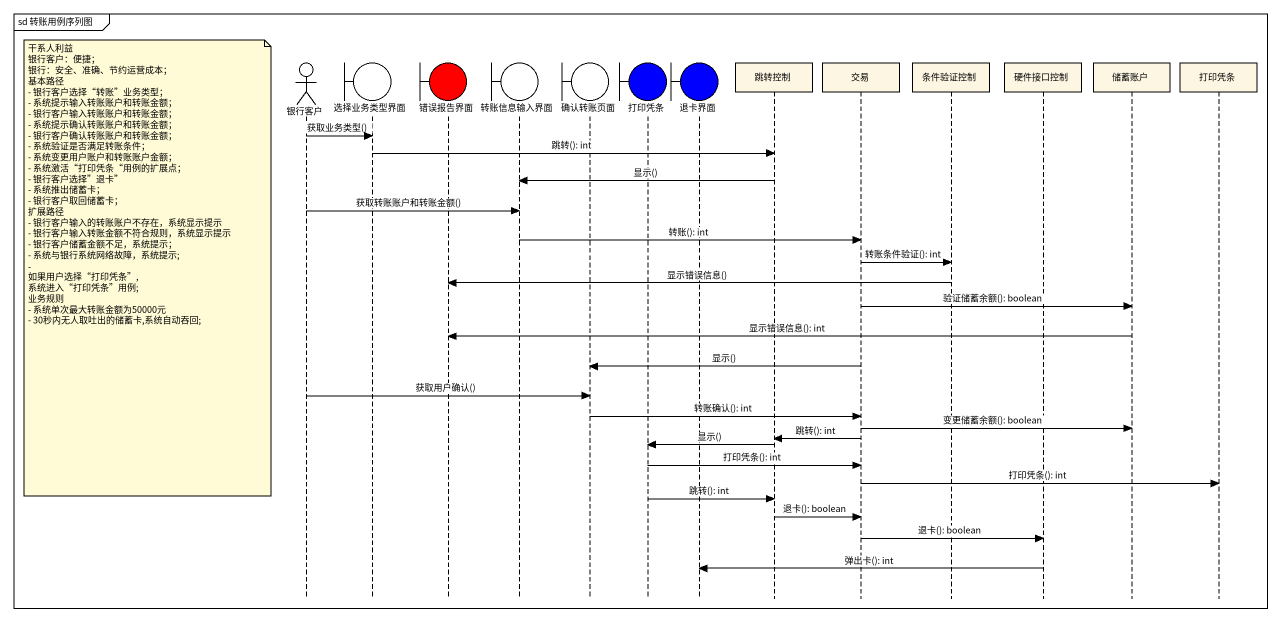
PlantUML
@startuml
mainframe sd 转账用例序列图
hide footbox
actor 银行客户
boundary 选择业务类型界面
boundary 错误报告界面 #FF0000
boundary 转账信息输入界面
boundary 确认转账页面
boundary 打印凭条 #0000FF
boundary 退卡界面 #0000FF
participant 跳转控制
participant 交易
participant 条件验证控制
participant 硬件接口控制
participant 储蓄账户
participant "打印凭条" as 打印凭条_2

银行客户 -> 选择业务类型界面 : 获取业务类型()
选择业务类型界面 -> 跳转控制 : 跳转(): int
跳转控制 -> 转账信息输入界面 : 显示()
银行客户 -> 转账信息输入界面 : 获取转账账户和转账金额()
转账信息输入界面 -> 交易 : 转账(): int
交易 -> 条件验证控制 : 转账条件验证(): int
note left of 银行客户
  干系人利益
  银行客户：便捷；
  银行：安全、准确、节约运营成本；
  基本路径
  - 银行客户选择“转账”业务类型；
  - 系统提示输入转账账户和转账金额；
  - 银行客户输入转账账户和转账金额；
  - 系统提示确认转账账户和转账金额；
  - 银行客户确认转账账户和转账金额；
  - 系统验证是否满足转账条件；
  - 系统变更用户账户和转账账户金额；
  - 系统激活“打印凭条“用例的扩展点；
  - 银行客户选择”退卡”
  - 系统推出储蓄卡；
  - 银行客户取回储蓄卡；
  扩展路径
  - 银行客户输入的转账账户不存在，系统显示提示
  - 银行客户输入转账金额不符合规则，系统显示提示
  - 银行客户储蓄金额不足，系统提示；
  - 系统与银行系统网络故障，系统提示;
  - 如果用户选择“打印凭条”,系统进入“打印凭条”用例;
  业务规则
  - 系统单次最大转账金额为50000元
  - 30秒内无人取吐出的储蓄卡,系统自动吞回;
end note
条件验证控制 -> 错误报告界面 : 显示错误信息()
交易 -> 储蓄账户 : 验证储蓄余额(): boolean
储蓄账户 -> 错误报告界面 : 显示错误信息(): int
交易 -> 确认转账页面 : 显示()
银行客户 -> 确认转账页面 : 获取用户确认()
确认转账页面 -> 交易 : 转账确认(): int
交易 -> 储蓄账户 : 变更储蓄余额(): boolean
交易 -> 跳转控制 : 跳转(): int
跳转控制 -> 打印凭条 : 显示()
打印凭条 -> 交易 : 打印凭条(): int
交易 -> 打印凭条_2 : 打印凭条(): int
打印凭条 -> 跳转控制 : 跳转(): int
跳转控制 -> 交易 : 退卡(): boolean
交易 -> 硬件接口控制 : 退卡(): boolean
硬件接口控制 -> 退卡界面 : 弹出卡(): int
@enduml
